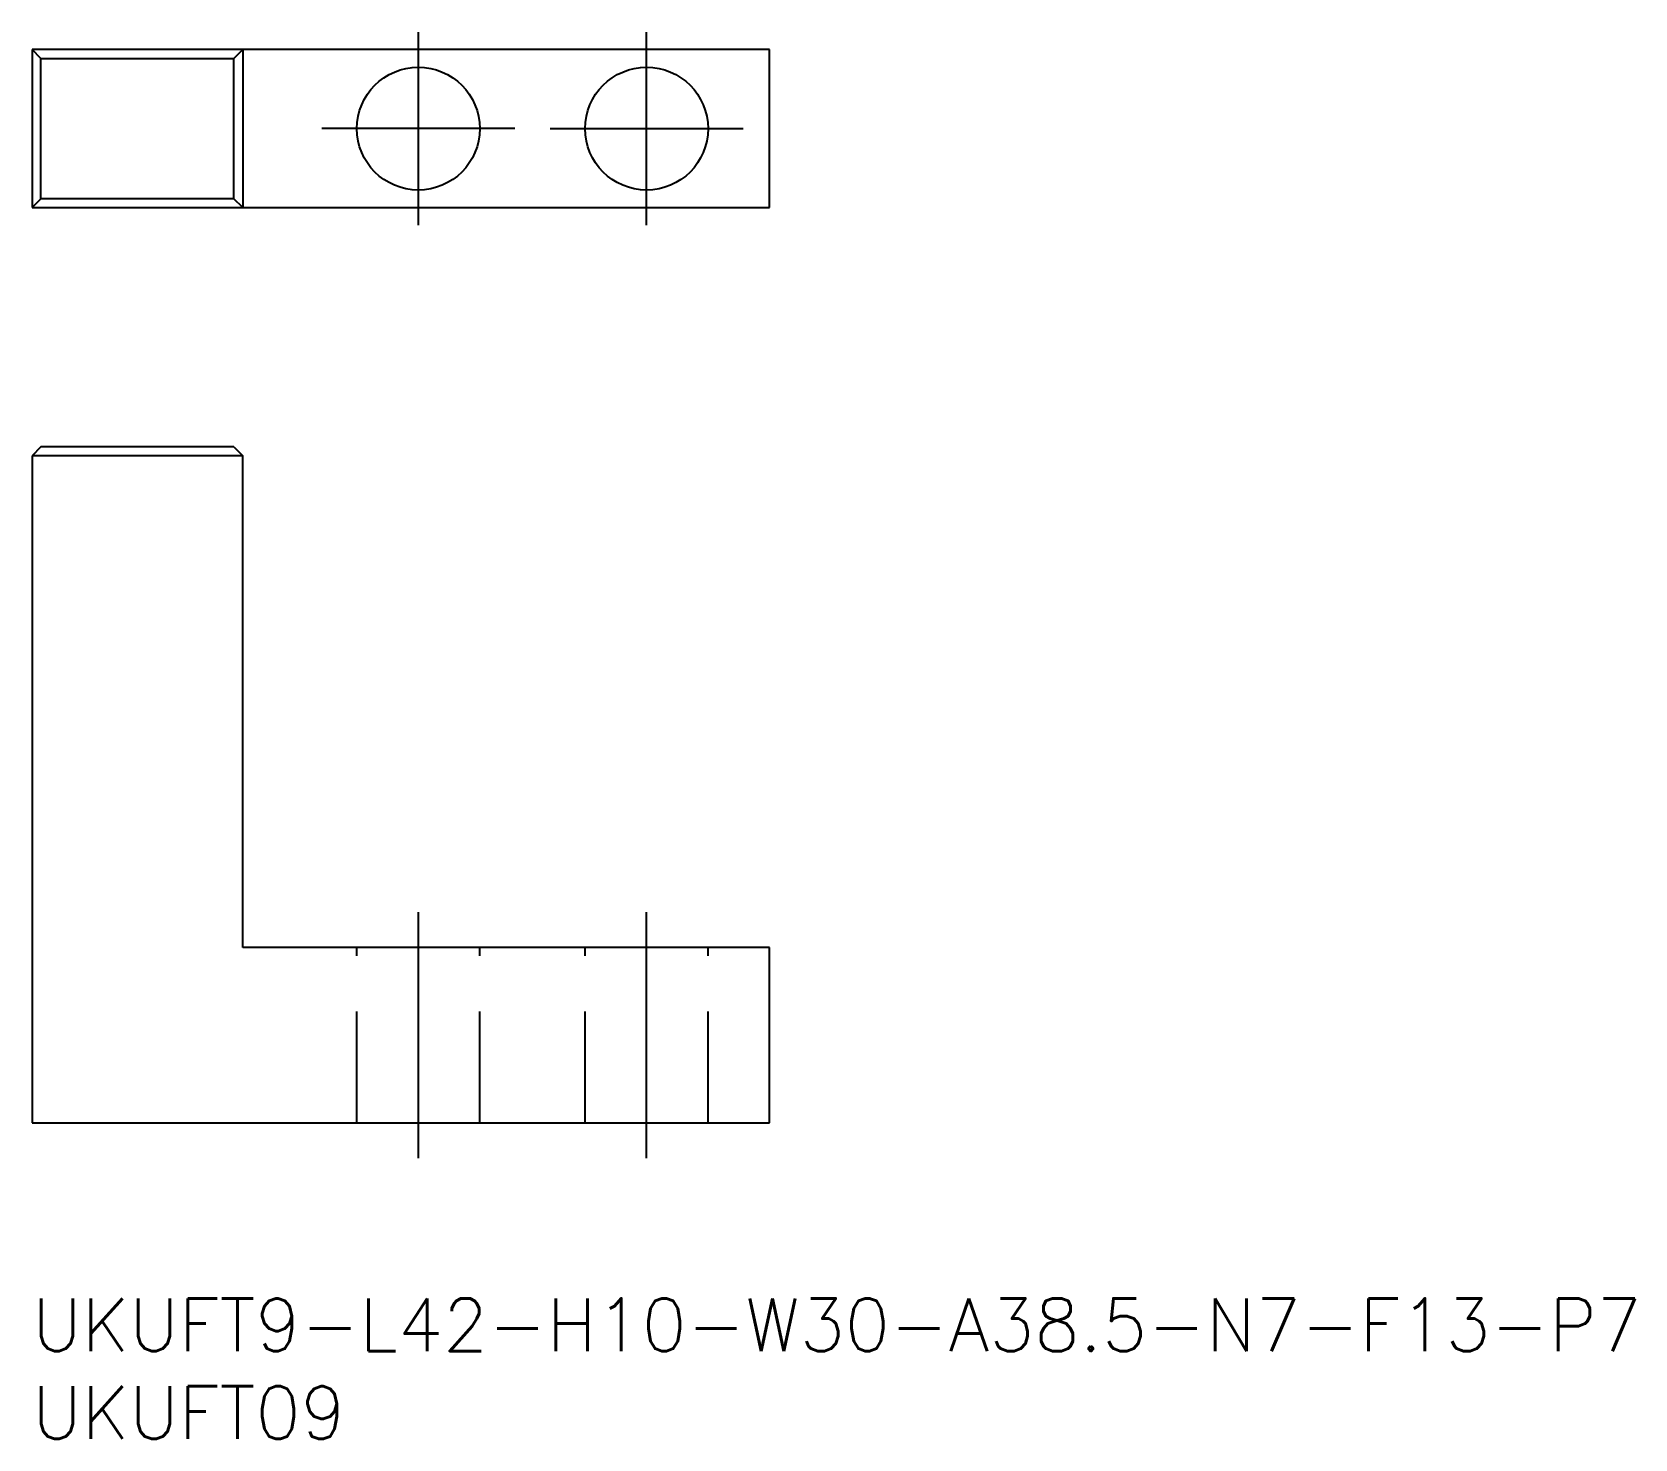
# Model space of a CAD drawing. Extents: x 0 to 91.3, y -8 to 72.1.
import ezdxf

# ---------------------------------------------------------------- set-up
doc = ezdxf.new("R2010")
doc.units = 0
doc.header["$LTSCALE"] = 0.5
doc.linetypes.add('CENTER', pattern=[50.8, 31.75, -6.35, 6.35, -6.35])
doc.linetypes.add('DASHED', pattern=[19.05, 12.7, -6.35])
for name, color, linetype in [('MSM_CENTER', 1, 'CENTER'), ('MSM_CONTINUOUS', 7, 'CONTINUOUS'), ('MSM_DASHED', 4, 'DASHED'), ('MSM_PART_NUMBER', 7, 'CONTINUOUS')]:
    doc.layers.add(name, color=color, linetype=linetype)
doc.styles.get("Standard").update_dxf_attribs({"font": 'txt.shx', "height": 3, "bigfont": 'bigfont.shx'})

# ---------------------------------------------------------------- blocks, each defined once
blk = doc.blocks.new('*U19')
at = {"layer": 'MSM_PART_NUMBER'}
blk.add_text('UKUFT9-L42-H10-W30-A38.5-N7-F13-P7', height=3, dxfattribs=at).set_placement((0, -3))
blk = doc.blocks.new('*U20')
at = {"layer": 'MSM_PART_NUMBER'}
blk.add_text('UKUFT09', height=3, dxfattribs=at).set_placement((0, -8))

msp = doc.modelspace()

# ---------------------------------------------------------------- linework, layer by layer
at = {"layer": 'MSM_CENTER'}
for p, q in [((22, 61.132), (22, 72.132)), ((35, 61.132), (35, 72.132)), ((27.5, 66.632), (16.5, 66.632)), ((29.5, 66.632), (40.5, 66.632)), ((22, 8), (22, 22)), ((35, 8), (35, 22))]:
    msp.add_line(p, q, dxfattribs=at)
at = {"layer": 'MSM_CONTINUOUS'}
for p, q in [((0, 71.132), (0, 62.132)), ((42, 71.132), (0, 71.132)), ((0.5, 70.632), (0, 71.132)), ((0.5, 70.632), (11.5, 70.632)), ((0.5, 62.632), (0.5, 70.632)), ((12, 71.132), (11.5, 70.632)), ((11.5, 62.632), (11.5, 70.632)), ((12, 71.132), (12, 62.132)), ((42, 62.132), (42, 71.132)), ((0, 62.132), (0.5, 62.632)), ((0, 62.132), (42, 62.132)), ((11.5, 62.632), (0.5, 62.632)), ((12, 62.132), (11.5, 62.632)), ((0.5, 48.5), (0, 48)), ((11.5, 48.5), (0.5, 48.5)), ((11.5, 48.5), (12, 48)), ((0, 48), (0, 10)), ((12, 48), (0, 48)), ((12, 20), (12, 48)), ((42, 20), (12, 20)), ((42, 10), (42, 20)), ((0, 10), (42, 10))]:
    msp.add_line(p, q, dxfattribs=at)
for centre in [(22, 66.632), (35, 66.632)]:
    msp.add_circle(centre, 3.5, dxfattribs=at)
at = {"layer": 'MSM_DASHED'}
for p, q in [((18.5, 10), (18.5, 20)), ((25.5, 10), (25.5, 20)), ((31.5, 10), (31.5, 20)), ((38.5, 10), (38.5, 20))]:
    msp.add_line(p, q, dxfattribs=at)

# ---------------------------------------------------------------- block references
at = {"layer": 'MSM_CONTINUOUS'}
for name in ['*U19', '*U20']:
    msp.add_blockref(name, (0, 0), dxfattribs=at)

doc.saveas('drawing.dxf')
